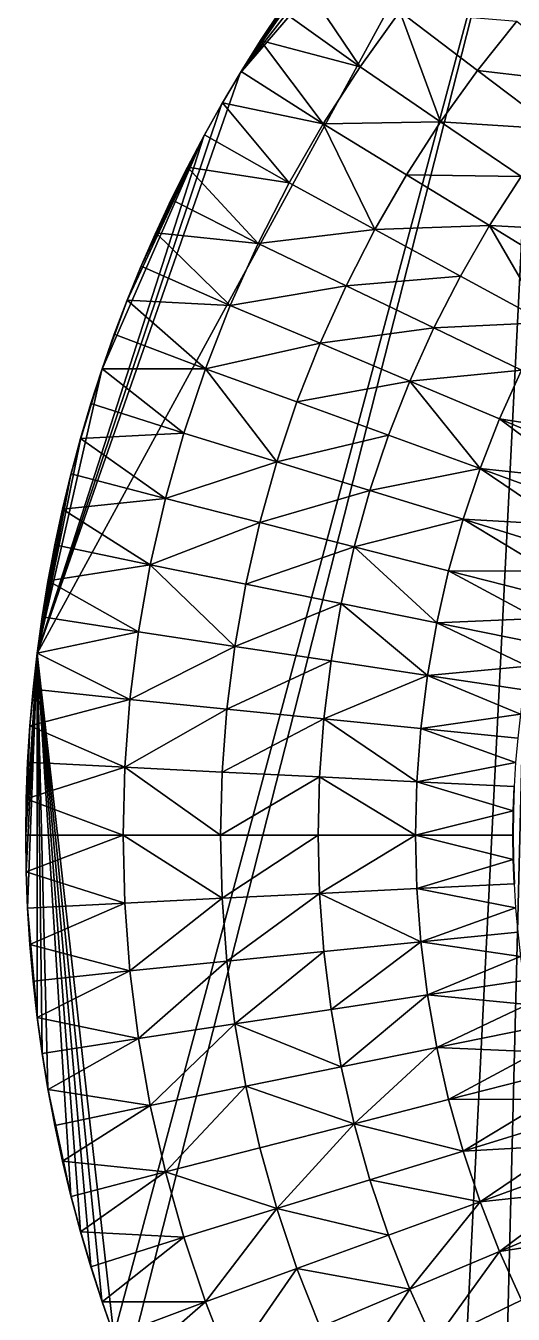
# Model space of a CAD drawing. Header units: millimetres. Extents: x -3750 to 5350, y -3750 to 3750.
# Drawn here: x -3750 to -2499, y -1229 to 2077 of the extents above; entities that cross this region are included whole.
import ezdxf

# ---------------------------------------------------------------- set-up
doc = ezdxf.new("R2010")
doc.units = ezdxf.units.MM
doc.header["$MEASUREMENT"] = 0
doc.layers.add('MESH_3D', color=2, linetype='CONTINUOUS')

msp = doc.modelspace()

# ---------------------------------------------------------------- linework, layer by layer
at = {"layer": 'MESH_3D'}
for points in [[(-2410.5, 2872.7, 32500), (-3199.8, 1955.4, 32500), (-3720.9, 466.3, 32500)], [(-2410.5, 2872.7, 32500), (-3720.9, 466.3, 32500), (-3523.8, -1282.6, 32500)], [(-2410.5, 2872.7, 32500), (-3523.8, -1282.6, 32500), (-3490.8, -1370, 32500)], [(-2410.5, 2872.7, 32500), (-3490.8, -1370, 32500), (-2684.5, -2618.4, 32500)], [(-2410.5, 2872.7, 32500), (-2684.5, 2618.4, 32500), (-3199.8, 1955.4, 32500)], [(-2410.5, 2872.7, 32500), (-2684.5, -2618.4, 32500), (-2550.6, -2748.9, 32500)], [(-2410.5, 2872.7, 32500), (-2550.6, -2748.9, 32500), (-2264.3, -2989.2, 32500)], [(-2684.5, 2618.4, 32500), (-2931.9, 2338.1, 32500), (-3199.8, 1955.4, 32500)], [(-2931.9, 2338.1, 32500), (-3044.8, 2189, 32500), (-3199.8, 1955.4, 32500)], [(-3044.8, 2189, 32500), (-3150.1, 2034.5, 32500), (-3199.8, 1955.4, 32500)], [(-3044.8, 2189, 32500), (-3098.4, 2112.5, 32500), (-3150.1, 2034.5, 32500)], [(-2891.8, 1971.6, 24800), (-3095.3, 2117, 25000), (-3041.4, 2193.7, 25000)], [(-2891.8, 1971.6, 24800), (-3041.4, 2193.7, 25000), (-2790, 2113.3, 24800)], [(-2891.8, 1971.6, 24800), (-3147.3, 2038.9, 25000), (-3095.3, 2117, 25000)], [(-3098.4, 2112.5, 32500), (-3095.3, 2117, 25000), (-3147.3, 2038.9, 25000)], [(-3150.1, 2034.5, 32500), (-3098.4, 2112.5, 32500), (-3147.3, 2038.9, 25000)], [(-2891.8, 1971.6, 24800), (-2790, 2113.3, 24800), (-2685.3, 1830.8, 24600)], [(-2790, 2113.3, 24800), (-2489.6, 2089.1, 24600), (-2590.7, 1962.4, 24600)], [(-2790, 2113.3, 24800), (-2590.7, 1962.4, 24600), (-2685.3, 1830.8, 24600)], [(-2590.7, 1962.4, 24600), (-2489.6, 2089.1, 24600), (-2298.1, 1928.4, 24400)], [(-3199.8, 1955.4, 32500), (-3150.1, 2034.5, 32500), (-3197.2, 1959.7, 25000)], [(-2986.5, 1825, 24800), (-3197.2, 1959.7, 25000), (-3147.3, 2038.9, 25000)], [(-3150.1, 2034.5, 32500), (-3147.3, 2038.9, 25000), (-3197.2, 1959.7, 25000)], [(-2986.5, 1825, 24800), (-3147.3, 2038.9, 25000), (-2891.8, 1971.6, 24800)], [(-3199.8, 1955.4, 32500), (-3247.6, 1875, 32500), (-3720.9, 466.3, 32500)], [(-3247.6, 1875, 32500), (-3199.8, 1955.4, 32500), (-3245.2, 1879.1, 25000)], [(-2986.5, 1825, 24800), (-3245.2, 1879.1, 25000), (-3197.2, 1959.7, 25000)], [(-3199.8, 1955.4, 32500), (-3197.2, 1959.7, 25000), (-3245.2, 1879.1, 25000)], [(-2986.5, 1825, 24800), (-2891.8, 1971.6, 24800), (-2685.3, 1830.8, 24600)], [(-2685.3, 1830.8, 24600), (-2590.7, 1962.4, 24600), (-2391.4, 1811.4, 24400)], [(-2590.7, 1962.4, 24600), (-2298.1, 1928.4, 24400), (-2391.4, 1811.4, 24400)], [(-3247.6, 1875, 32500), (-3293.3, 1793.5, 32500), (-3720.9, 466.3, 32500)], [(-3293.3, 1793.5, 32500), (-3247.6, 1875, 32500), (-3291.2, 1797.4, 25000)], [(-3073.8, 1673.9, 24800), (-3291.2, 1797.4, 25000), (-3245.2, 1879.1, 25000)], [(-3247.6, 1875, 32500), (-3245.2, 1879.1, 25000), (-3291.2, 1797.4, 25000)], [(-3073.8, 1673.9, 24800), (-3245.2, 1879.1, 25000), (-2986.5, 1825, 24800)], [(-3073.8, 1673.9, 24800), (-2986.5, 1825, 24800), (-2854.2, 1554.3, 24600)], [(-2986.5, 1825, 24800), (-2685.3, 1830.8, 24600), (-2773.2, 1694.7, 24600)], [(-2986.5, 1825, 24800), (-2773.2, 1694.7, 24600), (-2854.2, 1554.3, 24600)], [(-2773.2, 1694.7, 24600), (-2685.3, 1830.8, 24600), (-2478.7, 1690, 24400)], [(-2685.3, 1830.8, 24600), (-2391.4, 1811.4, 24400), (-2478.7, 1690, 24400)], [(-3293.3, 1793.5, 32500), (-3554.7, 1194.3, 32500), (-3720.9, 466.3, 32500)], [(-3293.3, 1793.5, 32500), (-3490.8, 1370, 32500), (-3554.7, 1194.3, 32500)], [(-3293.3, 1793.5, 32500), (-3455.5, 1456.6, 32500), (-3490.8, 1370, 32500)], [(-3293.3, 1793.5, 32500), (-3337, 1710.8, 32500), (-3455.5, 1456.6, 32500)], [(-3337, 1710.8, 32500), (-3293.3, 1793.5, 32500), (-3335, 1714.6, 25000)], [(-3073.8, 1673.9, 24800), (-3335, 1714.6, 25000), (-3291.2, 1797.4, 25000)], [(-3293.3, 1793.5, 32500), (-3291.2, 1797.4, 25000), (-3335, 1714.6, 25000)], [(-3337, 1710.8, 32500), (-3378.6, 1627.1, 32500), (-3455.5, 1456.6, 32500)], [(-3378.6, 1627.1, 32500), (-3337, 1710.8, 32500), (-3376.9, 1630.8, 25000)], [(-3153.4, 1518.6, 24800), (-3376.9, 1630.8, 25000), (-3335, 1714.6, 25000)], [(-3337, 1710.8, 32500), (-3335, 1714.6, 25000), (-3376.9, 1630.8, 25000)], [(-3153.4, 1518.6, 24800), (-3335, 1714.6, 25000), (-3073.8, 1673.9, 24800)], [(-2854.2, 1554.3, 24600), (-2773.2, 1694.7, 24600), (-2559.9, 1564.3, 24400)], [(-2773.2, 1694.7, 24600), (-2478.7, 1690, 24400), (-2559.9, 1564.3, 24400)], [(-2559.9, 1564.3, 24400), (-2478.7, 1690, 24400), (-2272.2, 1549.1, 24200)], [(-3153.4, 1518.6, 24800), (-3073.8, 1673.9, 24800), (-2854.2, 1554.3, 24600)], [(-3378.6, 1627.1, 32500), (-3418.1, 1542.3, 32500), (-3455.5, 1456.6, 32500)], [(-3418.1, 1542.3, 32500), (-3378.6, 1627.1, 32500), (-3416.6, 1545.9, 25000)], [(-3153.4, 1518.6, 24800), (-3416.6, 1545.9, 25000), (-3376.9, 1630.8, 25000)], [(-3378.6, 1627.1, 32500), (-3376.9, 1630.8, 25000), (-3416.6, 1545.9, 25000)], [(-3153.4, 1518.6, 24800), (-2854.2, 1554.3, 24600), (-2928.1, 1410.1, 24600)], [(-2928.1, 1410.1, 24600), (-2854.2, 1554.3, 24600), (-2634.7, 1434.8, 24400)], [(-2854.2, 1554.3, 24600), (-2559.9, 1564.3, 24400), (-2634.7, 1434.8, 24400)], [(-2634.7, 1434.8, 24400), (-2559.9, 1564.3, 24400), (-2415.1, 1315.2, 24200)], [(-2559.9, 1564.3, 24400), (-2346.5, 1433.9, 24200), (-2415.1, 1315.2, 24200)], [(-2559.9, 1564.3, 24400), (-2272.2, 1549.1, 24200), (-2346.5, 1433.9, 24200)], [(-3455.5, 1456.6, 32500), (-3418.1, 1542.3, 32500), (-3454.1, 1460, 25000)], [(-3225.2, 1359.5, 24800), (-3454.1, 1460, 25000), (-3416.6, 1545.9, 25000)], [(-3418.1, 1542.3, 32500), (-3416.6, 1545.9, 25000), (-3454.1, 1460, 25000)], [(-3225.2, 1359.5, 24800), (-3416.6, 1545.9, 25000), (-3153.4, 1518.6, 24800)], [(-3225.2, 1359.5, 24800), (-3153.4, 1518.6, 24800), (-2928.1, 1410.1, 24600)], [(-3490.8, 1370, 32500), (-3455.5, 1456.6, 32500), (-3489.5, 1373.2, 25000)], [(-3225.2, 1359.5, 24800), (-3489.5, 1373.2, 25000), (-3454.1, 1460, 25000)], [(-3455.5, 1456.6, 32500), (-3454.1, 1460, 25000), (-3489.5, 1373.2, 25000)], [(-2928.1, 1410.1, 24600), (-2634.7, 1434.8, 24400), (-2702.9, 1301.7, 24400)], [(-2702.9, 1301.7, 24400), (-2634.7, 1434.8, 24400), (-2415.1, 1315.2, 24200)], [(-3225.2, 1359.5, 24800), (-2928.1, 1410.1, 24600), (-2994.8, 1262.4, 24600)], [(-2994.8, 1262.4, 24600), (-2928.1, 1410.1, 24600), (-2702.9, 1301.7, 24400)], [(-3490.8, 1370, 32500), (-3523.8, 1282.6, 32500), (-3554.7, 1194.3, 32500)], [(-3523.8, 1282.6, 32500), (-3490.8, 1370, 32500), (-3522.8, 1285.6, 25000)], [(-3288.9, 1197.1, 24800), (-3522.8, 1285.6, 25000), (-3489.5, 1373.2, 25000)], [(-3490.8, 1370, 32500), (-3489.5, 1373.2, 25000), (-3522.8, 1285.6, 25000)], [(-3288.9, 1197.1, 24800), (-3489.5, 1373.2, 25000), (-3225.2, 1359.5, 24800)], [(-3288.9, 1197.1, 24800), (-3225.2, 1359.5, 24800), (-2994.8, 1262.4, 24600)], [(-2994.8, 1262.4, 24600), (-2702.9, 1301.7, 24400), (-2764.4, 1165.3, 24400)], [(-2764.4, 1165.3, 24400), (-2702.9, 1301.7, 24400), (-2477.7, 1193.2, 24200)], [(-2702.9, 1301.7, 24400), (-2415.1, 1315.2, 24200), (-2477.7, 1193.2, 24200)], [(-3554.7, 1194.3, 32500), (-3523.8, 1282.6, 32500), (-3553.8, 1197.1, 25000)], [(-3288.9, 1197.1, 24800), (-3553.8, 1197.1, 25000), (-3522.8, 1285.6, 25000)], [(-3523.8, 1282.6, 32500), (-3522.8, 1285.6, 25000), (-3553.8, 1197.1, 25000)], [(-3288.9, 1197.1, 24800), (-2994.8, 1262.4, 24600), (-3054, 1111.6, 24600)], [(-3054, 1111.6, 24600), (-2994.8, 1262.4, 24600), (-2764.4, 1165.3, 24400)], [(-3554.7, 1194.3, 32500), (-3609.8, 1015.7, 32500), (-3720.9, 466.3, 32500)], [(-3554.7, 1194.3, 32500), (-3583.4, 1105.3, 32500), (-3609.8, 1015.7, 32500)], [(-3583.4, 1105.3, 32500), (-3554.7, 1194.3, 32500), (-3582.6, 1107.9, 25000)], [(-3344.5, 1031.6, 24800), (-3582.6, 1107.9, 25000), (-3553.8, 1197.1, 25000)], [(-3554.7, 1194.3, 32500), (-3553.8, 1197.1, 25000), (-3582.6, 1107.9, 25000)], [(-3344.5, 1031.6, 24800), (-3553.8, 1197.1, 25000), (-3288.9, 1197.1, 24800)], [(-3344.5, 1031.6, 24800), (-3288.9, 1197.1, 24800), (-3105.6, 958, 24600)], [(-3288.9, 1197.1, 24800), (-3054, 1111.6, 24600), (-3105.6, 958, 24600)], [(-2764.4, 1165.3, 24400), (-2477.7, 1193.2, 24200), (-2534.1, 1068.2, 24200)], [(-2534.1, 1068.2, 24200), (-2477.7, 1193.2, 24200), (-2278.8, 1028.2, 24000)], [(-3054, 1111.6, 24600), (-2764.4, 1165.3, 24400), (-2819.1, 1026.1, 24400)], [(-2819.1, 1026.1, 24400), (-2764.4, 1165.3, 24400), (-2584.2, 940.6, 24200)], [(-2764.4, 1165.3, 24400), (-2534.1, 1068.2, 24200), (-2584.2, 940.6, 24200)], [(-3609.8, 1015.7, 32500), (-3583.4, 1105.3, 32500), (-3609.2, 1018.1, 25000)], [(-3344.5, 1031.6, 24800), (-3609.2, 1018.1, 25000), (-3582.6, 1107.9, 25000)], [(-3583.4, 1105.3, 32500), (-3582.6, 1107.9, 25000), (-3609.2, 1018.1, 25000)], [(-3105.6, 958, 24600), (-3054, 1111.6, 24600), (-2819.1, 1026.1, 24400)], [(-2584.2, 940.6, 24200), (-2534.1, 1068.2, 24200), (-2327.2, 913.4, 24000)], [(-2534.1, 1068.2, 24200), (-2278.8, 1028.2, 24000), (-2303.7, 971.1, 24000)], [(-2534.1, 1068.2, 24200), (-2303.7, 971.1, 24000), (-2327.2, 913.4, 24000)], [(-3391.8, 863.7, 24800), (-3609.2, 1018.1, 25000), (-3344.5, 1031.6, 24800)], [(-3391.8, 863.7, 24800), (-3344.5, 1031.6, 24800), (-3105.6, 958, 24600)], [(-3105.6, 958, 24600), (-2819.1, 1026.1, 24400), (-2866.7, 884.3, 24400)], [(-2866.7, 884.3, 24400), (-2819.1, 1026.1, 24400), (-2584.2, 940.6, 24200)], [(-3609.8, 1015.7, 32500), (-3634, 925.3, 32500), (-3720.9, 466.3, 32500)], [(-3634, 925.3, 32500), (-3609.8, 1015.7, 32500), (-3633.5, 927.5, 25000)], [(-3391.8, 863.7, 24800), (-3633.5, 927.5, 25000), (-3609.2, 1018.1, 25000)], [(-3609.8, 1015.7, 32500), (-3609.2, 1018.1, 25000), (-3633.5, 927.5, 25000)], [(-3391.8, 863.7, 24800), (-3655.5, 836.4, 25000), (-3633.5, 927.5, 25000)], [(-3634, 925.3, 32500), (-3633.5, 927.5, 25000), (-3655.5, 836.4, 25000)], [(-3391.8, 863.7, 24800), (-3105.6, 958, 24600), (-3149.5, 802, 24600)], [(-3149.5, 802, 24600), (-3105.6, 958, 24600), (-2866.7, 884.3, 24400)], [(-2866.7, 884.3, 24400), (-2584.2, 940.6, 24200), (-2627.8, 810.6, 24200)], [(-2627.8, 810.6, 24200), (-2584.2, 940.6, 24200), (-2369.8, 796.2, 24000)], [(-2584.2, 940.6, 24200), (-2327.2, 913.4, 24000), (-2349.2, 855.1, 24000)], [(-2584.2, 940.6, 24200), (-2349.2, 855.1, 24000), (-2369.8, 796.2, 24000)], [(-3634, 925.3, 32500), (-3708.1, 558.9, 32500), (-3720.9, 466.3, 32500)], [(-3634, 925.3, 32500), (-3675.6, 743, 32500), (-3708.1, 558.9, 32500)], [(-3634, 925.3, 32500), (-3656, 834.5, 32500), (-3675.6, 743, 32500)], [(-3656, 834.5, 32500), (-3634, 925.3, 32500), (-3655.5, 836.4, 25000)], [(-3430.6, 693.5, 24800), (-3655.5, 836.4, 25000), (-3391.8, 863.7, 24800)], [(-3430.6, 693.5, 24800), (-3391.8, 863.7, 24800), (-3149.5, 802, 24600)], [(-3149.5, 802, 24600), (-2866.7, 884.3, 24400), (-2907.2, 740.3, 24400)], [(-2907.2, 740.3, 24400), (-2866.7, 884.3, 24400), (-2627.8, 810.6, 24200)], [(-3675.6, 743, 32500), (-3656, 834.5, 32500), (-3675.3, 744.8, 25000)], [(-3430.6, 693.5, 24800), (-3675.3, 744.8, 25000), (-3655.5, 836.4, 25000)], [(-3656, 834.5, 32500), (-3655.5, 836.4, 25000), (-3675.3, 744.8, 25000)], [(-3430.6, 693.5, 24800), (-3149.5, 802, 24600), (-3185.6, 644, 24600)], [(-3185.6, 644, 24600), (-3149.5, 802, 24600), (-2907.2, 740.3, 24400)], [(-2907.2, 740.3, 24400), (-2627.8, 810.6, 24200), (-2665, 678.6, 24200)], [(-2665, 678.6, 24200), (-2627.8, 810.6, 24200), (-2406.6, 677.1, 24000)], [(-2627.8, 810.6, 24200), (-2369.8, 796.2, 24000), (-2388.9, 736.9, 24000)], [(-2627.8, 810.6, 24200), (-2388.9, 736.9, 24000), (-2406.6, 677.1, 24000)], [(-3675.6, 743, 32500), (-3693, 651.2, 32500), (-3708.1, 558.9, 32500)], [(-3693, 651.2, 32500), (-3675.6, 743, 32500), (-3692.8, 652.7, 25000)], [(-3430.6, 693.5, 24800), (-3692.8, 652.7, 25000), (-3675.3, 744.8, 25000)], [(-3675.6, 743, 32500), (-3675.3, 744.8, 25000), (-3692.8, 652.7, 25000)], [(-3185.6, 644, 24600), (-2907.2, 740.3, 24400), (-2940.5, 594.4, 24400)], [(-2940.5, 594.4, 24400), (-2907.2, 740.3, 24400), (-2695.5, 544.9, 24200)], [(-2907.2, 740.3, 24400), (-2665, 678.6, 24200), (-2695.5, 544.9, 24200)], [(-3460.9, 521.6, 24800), (-3692.8, 652.7, 25000), (-3430.6, 693.5, 24800)], [(-3460.9, 521.6, 24800), (-3430.6, 693.5, 24800), (-3213.7, 484.4, 24600)], [(-3430.6, 693.5, 24800), (-3185.6, 644, 24600), (-3213.7, 484.4, 24600)], [(-2695.5, 544.9, 24200), (-2665, 678.6, 24200), (-2437.3, 556.3, 24000)], [(-2665, 678.6, 24200), (-2406.6, 677.1, 24000), (-2422.7, 616.9, 24000)], [(-2665, 678.6, 24200), (-2422.7, 616.9, 24000), (-2437.3, 556.3, 24000)], [(-3708.1, 558.9, 32500), (-3693, 651.2, 32500), (-3707.9, 560.3, 25000)], [(-3460.9, 521.6, 24800), (-3707.9, 560.3, 25000), (-3692.8, 652.7, 25000)], [(-3693, 651.2, 32500), (-3692.8, 652.7, 25000), (-3707.9, 560.3, 25000)], [(-3213.7, 484.4, 24600), (-3185.6, 644, 24600), (-2940.5, 594.4, 24400)], [(-3213.7, 484.4, 24600), (-2940.5, 594.4, 24400), (-2966.5, 447.1, 24400)], [(-2966.5, 447.1, 24400), (-2940.5, 594.4, 24400), (-2719.3, 409.9, 24200)], [(-2940.5, 594.4, 24400), (-2695.5, 544.9, 24200), (-2719.3, 409.9, 24200)], [(-3720.9, 466.3, 32500), (-3708.1, 558.9, 32500), (-3720.8, 467.4, 25000)], [(-3460.9, 521.6, 24800), (-3720.8, 467.4, 25000), (-3707.9, 560.3, 25000)], [(-3708.1, 558.9, 32500), (-3707.9, 560.3, 25000), (-3720.8, 467.4, 25000)], [(-2719.3, 409.9, 24200), (-2695.5, 544.9, 24200), (-2462, 434.1, 24000)], [(-2695.5, 544.9, 24200), (-2437.3, 556.3, 24000), (-2450.4, 495.4, 24000)], [(-2695.5, 544.9, 24200), (-2450.4, 495.4, 24000), (-2462, 434.1, 24000)], [(-3482.6, 348.5, 24800), (-3720.8, 467.4, 25000), (-3460.9, 521.6, 24800)], [(-3482.6, 348.5, 24800), (-3460.9, 521.6, 24800), (-3213.7, 484.4, 24600)], [(-3720.9, 466.3, 32500), (-3750, 0, 32500), (-3748.8, -93.5, 32500)], [(-3720.9, 466.3, 32500), (-3739.5, 280.2, 32500), (-3750, 0, 32500)], [(-3720.9, 466.3, 32500), (-3748.8, -93.5, 32500), (-3745.3, -186.9, 32500)], [(-3720.9, 466.3, 32500), (-3745.3, -186.9, 32500), (-3720.9, -466.3, 32500)], [(-3720.9, 466.3, 32500), (-3731.4, 373.4, 32500), (-3739.5, 280.2, 32500)], [(-3731.4, 373.4, 32500), (-3720.9, 466.3, 32500), (-3731.3, 374.3, 25000)], [(-3482.6, 348.5, 24800), (-3731.3, 374.3, 25000), (-3720.8, 467.4, 25000)], [(-3720.9, 466.3, 32500), (-3720.8, 467.4, 25000), (-3731.3, 374.3, 25000)], [(-3720.9, 466.3, 32500), (-3720.9, -466.3, 32500), (-3708.1, -558.9, 32500)], [(-3720.9, 466.3, 32500), (-3708.1, -558.9, 32500), (-3693, -651.2, 32500)], [(-3720.9, 466.3, 32500), (-3693, -651.2, 32500), (-3634, -925.3, 32500)], [(-3720.9, 466.3, 32500), (-3634, -925.3, 32500), (-3609.8, -1015.7, 32500)], [(-3720.9, 466.3, 32500), (-3609.8, -1015.7, 32500), (-3583.4, -1105.3, 32500)], [(-3720.9, 466.3, 32500), (-3583.4, -1105.3, 32500), (-3554.7, -1194.3, 32500)], [(-3720.9, 466.3, 32500), (-3554.7, -1194.3, 32500), (-3523.8, -1282.6, 32500)], [(-3482.6, 348.5, 24800), (-3213.7, 484.4, 24600), (-3233.9, 323.6, 24600)], [(-3233.9, 323.6, 24600), (-3213.7, 484.4, 24600), (-2966.5, 447.1, 24400)], [(-3233.9, 323.6, 24600), (-2966.5, 447.1, 24400), (-2985.1, 298.7, 24400)], [(-2985.1, 298.7, 24400), (-2966.5, 447.1, 24400), (-2719.3, 409.9, 24200)], [(-2719.3, 409.9, 24200), (-2462, 434.1, 24000), (-2472.1, 372.6, 24000)], [(-2985.1, 298.7, 24400), (-2719.3, 409.9, 24200), (-2736.3, 273.8, 24200)], [(-2736.3, 273.8, 24200), (-2719.3, 409.9, 24200), (-2480.6, 310.9, 24000)], [(-2719.3, 409.9, 24200), (-2472.1, 372.6, 24000), (-2480.6, 310.9, 24000)], [(-3482.6, 348.5, 24800), (-3739.5, 280.9, 25000), (-3731.3, 374.3, 25000)], [(-3731.4, 373.4, 32500), (-3731.3, 374.3, 25000), (-3739.5, 280.9, 25000)], [(-3739.5, 280.2, 32500), (-3731.4, 373.4, 32500), (-3739.5, 280.9, 25000)], [(-3495.6, 174.5, 24800), (-3739.5, 280.9, 25000), (-3482.6, 348.5, 24800)], [(-3495.6, 174.5, 24800), (-3482.6, 348.5, 24800), (-3233.9, 323.6, 24600)], [(-3495.6, 174.5, 24800), (-3233.9, 323.6, 24600), (-3246, 162, 24600)], [(-3246, 162, 24600), (-3233.9, 323.6, 24600), (-2985.1, 298.7, 24400)], [(-3246, 162, 24600), (-2985.1, 298.7, 24400), (-2996.3, 149.5, 24400)], [(-2996.3, 149.5, 24400), (-2985.1, 298.7, 24400), (-2746.6, 137.1, 24200)], [(-2985.1, 298.7, 24400), (-2736.3, 273.8, 24200), (-2746.6, 137.1, 24200)], [(-2736.3, 273.8, 24200), (-2480.6, 310.9, 24000), (-2487.6, 248.9, 24000)], [(-3739.5, 280.2, 32500), (-3745.3, 186.9, 32500), (-3750, 0, 32500)], [(-3495.6, 174.5, 24800), (-3745.3, 187.4, 25000), (-3739.5, 280.9, 25000)], [(-3739.5, 280.2, 32500), (-3739.5, 280.9, 25000), (-3745.3, 187.4, 25000)], [(-3745.3, 186.9, 32500), (-3739.5, 280.2, 32500), (-3745.3, 187.4, 25000)], [(-2746.6, 137.1, 24200), (-2736.3, 273.8, 24200), (-2493, 186.8, 24000)], [(-2736.3, 273.8, 24200), (-2487.6, 248.9, 24000), (-2493, 186.8, 24000)], [(-3745.3, 186.9, 32500), (-3748.8, 93.5, 32500), (-3750, 0, 32500)], [(-3495.6, 174.5, 24800), (-3748.8, 93.7, 25000), (-3745.3, 187.4, 25000)], [(-3745.3, 186.9, 32500), (-3745.3, 187.4, 25000), (-3748.8, 93.7, 25000)], [(-3748.8, 93.5, 32500), (-3745.3, 186.9, 32500), (-3748.8, 93.7, 25000)], [(-3500, 0, 24800), (-3748.8, 93.7, 25000), (-3495.6, 174.5, 24800)], [(-3500, 0, 24800), (-3495.6, 174.5, 24800), (-3250, 0, 24600)], [(-3495.6, 174.5, 24800), (-3246, 162, 24600), (-3250, 0, 24600)], [(-2746.6, 137.1, 24200), (-2493, 186.8, 24000), (-2496.9, 124.6, 24000)], [(-3250, 0, 24600), (-3246, 162, 24600), (-2996.3, 149.5, 24400)], [(-3250, 0, 24600), (-2996.3, 149.5, 24400), (-3000, 0, 24400)], [(-3000, 0, 24400), (-2996.3, 149.5, 24400), (-2750, 0, 24200)], [(-2996.3, 149.5, 24400), (-2746.6, 137.1, 24200), (-2750, 0, 24200)], [(-2750, 0, 24200), (-2746.6, 137.1, 24200), (-2499.2, 62.3, 24000)], [(-2746.6, 137.1, 24200), (-2496.9, 124.6, 24000), (-2499.2, 62.3, 24000)], [(-2498, 62.3, -38.4), (-2499.2, 62.3), (-2496.9, 124.6)], [(-2499.2, 62.3, 24000), (-2496.9, 124.6), (-2499.2, 62.3)], [(-2499.2, 62.3, 24000), (-2496.9, 124.6, 24000), (-2496.9, 124.6)], [(-3500, 0, 24800), (-3750, 0, 25000), (-3748.8, 93.7, 25000)], [(-3748.8, 93.5, 32500), (-3748.8, 93.7, 25000), (-3750, 0, 25000)], [(-3750, 0, 32500), (-3748.8, 93.5, 32500), (-3750, 0, 25000)], [(-2750, 0, 24200), (-2499.2, 62.3, 24000), (-2500, 0, 24000)], [(-2498, 62.3, -38.4), (-2500, 0), (-2499.2, 62.3)], [(-2498.8, 0, -38.4), (-2500, 0), (-2498, 62.3, -38.4)], [(-2500, 0, 24000), (-2499.2, 62.3), (-2500, 0)], [(-2500, 0, 24000), (-2499.2, 62.3, 24000), (-2499.2, 62.3)], [(-3500, 0, 24800), (-3748.8, -93.7, 25000), (-3750, 0, 25000)], [(-3748.8, -93.5, 32500), (-3750, 0, 25000), (-3748.8, -93.7, 25000)], [(-3748.8, -93.5, 32500), (-3750, 0, 32500), (-3750, 0, 25000)], [(-3495.6, -174.5, 24800), (-3748.8, -93.7, 25000), (-3500, 0, 24800)], [(-3500, 0, 24800), (-3250, 0, 24600), (-3246, -162, 24600)], [(-3495.6, -174.5, 24800), (-3500, 0, 24800), (-3246, -162, 24600)], [(-3246, -162, 24600), (-3250, 0, 24600), (-3000, 0, 24400)], [(-3246, -162, 24600), (-3000, 0, 24400), (-2996.3, -149.5, 24400)], [(-2996.3, -149.5, 24400), (-3000, 0, 24400), (-2750, 0, 24200)], [(-2996.3, -149.5, 24400), (-2750, 0, 24200), (-2746.6, -137.1, 24200)], [(-2750, 0, 24200), (-2500, 0, 24000), (-2499.2, -62.3, 24000)], [(-2746.6, -137.1, 24200), (-2750, 0, 24200), (-2499.2, -62.3, 24000)], [(-2498, -62.3, -38.4), (-2500, 0), (-2498.8, 0, -38.4)], [(-2498, -62.3, -38.4), (-2499.2, -62.3), (-2500, 0)], [(-2500, 0, 24000), (-2500, 0), (-2499.2, -62.3)], [(-2499.2, -62.3, 24000), (-2500, 0, 24000), (-2499.2, -62.3)], [(-2746.6, -137.1, 24200), (-2499.2, -62.3, 24000), (-2496.9, -124.6, 24000)], [(-2495.7, -124.6, -38.4), (-2499.2, -62.3), (-2498, -62.3, -38.4)], [(-2495.7, -124.6, -38.4), (-2496.9, -124.6), (-2499.2, -62.3)], [(-2496.9, -124.6, 24000), (-2499.2, -62.3), (-2496.9, -124.6)], [(-2496.9, -124.6, 24000), (-2499.2, -62.3, 24000), (-2499.2, -62.3)], [(-3745.3, -186.9, 32500), (-3748.8, -93.5, 32500), (-3748.8, -93.7, 25000)], [(-3495.6, -174.5, 24800), (-3745.3, -187.4, 25000), (-3748.8, -93.7, 25000)], [(-3745.3, -186.9, 32500), (-3748.8, -93.7, 25000), (-3745.3, -187.4, 25000)], [(-2746.6, -137.1, 24200), (-2496.9, -124.6, 24000), (-2493, -186.8, 24000)], [(-3482.6, -348.5, 24800), (-3495.6, -174.5, 24800), (-3246, -162, 24600)], [(-3482.6, -348.5, 24800), (-3246, -162, 24600), (-3233.9, -323.6, 24600)], [(-3233.9, -323.6, 24600), (-3246, -162, 24600), (-2996.3, -149.5, 24400)], [(-3233.9, -323.6, 24600), (-2996.3, -149.5, 24400), (-2985.1, -298.7, 24400)], [(-2996.3, -149.5, 24400), (-2746.6, -137.1, 24200), (-2736.3, -273.8, 24200)], [(-2985.1, -298.7, 24400), (-2996.3, -149.5, 24400), (-2736.3, -273.8, 24200)], [(-2736.3, -273.8, 24200), (-2746.6, -137.1, 24200), (-2493, -186.8, 24000)], [(-3495.6, -174.5, 24800), (-3739.5, -280.9, 25000), (-3745.3, -187.4, 25000)], [(-3739.5, -280.2, 32500), (-3745.3, -186.9, 32500), (-3745.3, -187.4, 25000)], [(-3745.3, -186.9, 32500), (-3739.5, -280.2, 32500), (-3731.4, -373.4, 32500)], [(-3745.3, -186.9, 32500), (-3731.4, -373.4, 32500), (-3720.9, -466.3, 32500)], [(-3739.5, -280.2, 32500), (-3745.3, -187.4, 25000), (-3739.5, -280.9, 25000)], [(-3482.6, -348.5, 24800), (-3739.5, -280.9, 25000), (-3495.6, -174.5, 24800)], [(-2736.3, -273.8, 24200), (-2493, -186.8, 24000), (-2487.6, -248.9, 24000)], [(-2736.3, -273.8, 24200), (-2487.6, -248.9, 24000), (-2480.6, -310.9, 24000)], [(-3731.4, -373.4, 32500), (-3739.5, -280.2, 32500), (-3739.5, -280.9, 25000)], [(-3482.6, -348.5, 24800), (-3731.3, -374.3, 25000), (-3739.5, -280.9, 25000)], [(-3731.4, -373.4, 32500), (-3739.5, -280.9, 25000), (-3731.3, -374.3, 25000)], [(-2966.5, -447.1, 24400), (-2985.1, -298.7, 24400), (-2736.3, -273.8, 24200)], [(-2966.5, -447.1, 24400), (-2736.3, -273.8, 24200), (-2719.3, -409.9, 24200)], [(-2719.3, -409.9, 24200), (-2736.3, -273.8, 24200), (-2480.6, -310.9, 24000)], [(-3460.9, -521.6, 24800), (-3482.6, -348.5, 24800), (-3233.9, -323.6, 24600)], [(-3460.9, -521.6, 24800), (-3233.9, -323.6, 24600), (-3213.7, -484.4, 24600)], [(-3213.7, -484.4, 24600), (-3233.9, -323.6, 24600), (-2985.1, -298.7, 24400)], [(-3213.7, -484.4, 24600), (-2985.1, -298.7, 24400), (-2966.5, -447.1, 24400)], [(-2719.3, -409.9, 24200), (-2480.6, -310.9, 24000), (-2472.1, -372.6, 24000)], [(-3482.6, -348.5, 24800), (-3720.8, -467.4, 25000), (-3731.3, -374.3, 25000)], [(-3460.9, -521.6, 24800), (-3720.8, -467.4, 25000), (-3482.6, -348.5, 24800)], [(-3720.9, -466.3, 32500), (-3731.4, -373.4, 32500), (-3731.3, -374.3, 25000)], [(-3720.9, -466.3, 32500), (-3731.3, -374.3, 25000), (-3720.8, -467.4, 25000)], [(-2719.3, -409.9, 24200), (-2472.1, -372.6, 24000), (-2462, -434.1, 24000)], [(-2940.5, -594.4, 24400), (-2966.5, -447.1, 24400), (-2719.3, -409.9, 24200)], [(-2940.5, -594.4, 24400), (-2719.3, -409.9, 24200), (-2695.5, -544.9, 24200)], [(-2695.5, -544.9, 24200), (-2719.3, -409.9, 24200), (-2462, -434.1, 24000)], [(-3213.7, -484.4, 24600), (-2966.5, -447.1, 24400), (-2940.5, -594.4, 24400)], [(-2695.5, -544.9, 24200), (-2462, -434.1, 24000), (-2450.4, -495.4, 24000)], [(-3708.1, -558.9, 32500), (-3720.9, -466.3, 32500), (-3720.8, -467.4, 25000)], [(-3460.9, -521.6, 24800), (-3707.9, -560.3, 25000), (-3720.8, -467.4, 25000)], [(-3708.1, -558.9, 32500), (-3720.8, -467.4, 25000), (-3707.9, -560.3, 25000)], [(-3430.6, -693.5, 24800), (-3460.9, -521.6, 24800), (-3213.7, -484.4, 24600)], [(-3430.6, -693.5, 24800), (-3213.7, -484.4, 24600), (-3185.6, -644, 24600)], [(-3185.6, -644, 24600), (-3213.7, -484.4, 24600), (-2940.5, -594.4, 24400)], [(-2695.5, -544.9, 24200), (-2450.4, -495.4, 24000), (-2437.3, -556.3, 24000)], [(-3460.9, -521.6, 24800), (-3692.8, -652.7, 25000), (-3707.9, -560.3, 25000)], [(-3430.6, -693.5, 24800), (-3692.8, -652.7, 25000), (-3460.9, -521.6, 24800)], [(-3693, -651.2, 32500), (-3708.1, -558.9, 32500), (-3707.9, -560.3, 25000)], [(-3693, -651.2, 32500), (-3707.9, -560.3, 25000), (-3692.8, -652.7, 25000)], [(-2907.2, -740.3, 24400), (-2940.5, -594.4, 24400), (-2695.5, -544.9, 24200)], [(-2907.2, -740.3, 24400), (-2695.5, -544.9, 24200), (-2665, -678.6, 24200)], [(-2665, -678.6, 24200), (-2695.5, -544.9, 24200), (-2437.3, -556.3, 24000)], [(-2665, -678.6, 24200), (-2437.3, -556.3, 24000), (-2422.7, -616.9, 24000)], [(-3185.6, -644, 24600), (-2940.5, -594.4, 24400), (-2907.2, -740.3, 24400)], [(-2665, -678.6, 24200), (-2422.7, -616.9, 24000), (-2406.6, -677.1, 24000)], [(-3675.6, -743, 32500), (-3693, -651.2, 32500), (-3692.8, -652.7, 25000)], [(-3693, -651.2, 32500), (-3675.6, -743, 32500), (-3656, -834.5, 32500)], [(-3693, -651.2, 32500), (-3656, -834.5, 32500), (-3634, -925.3, 32500)], [(-3430.6, -693.5, 24800), (-3675.3, -744.8, 25000), (-3692.8, -652.7, 25000)], [(-3675.6, -743, 32500), (-3692.8, -652.7, 25000), (-3675.3, -744.8, 25000)], [(-3391.8, -863.7, 24800), (-3430.6, -693.5, 24800), (-3185.6, -644, 24600)], [(-3391.8, -863.7, 24800), (-3185.6, -644, 24600), (-3149.5, -802, 24600)], [(-3149.5, -802, 24600), (-3185.6, -644, 24600), (-2907.2, -740.3, 24400)], [(-3430.6, -693.5, 24800), (-3655.5, -836.4, 25000), (-3675.3, -744.8, 25000)], [(-3391.8, -863.7, 24800), (-3655.5, -836.4, 25000), (-3430.6, -693.5, 24800)], [(-2907.2, -740.3, 24400), (-2665, -678.6, 24200), (-2627.8, -810.6, 24200)], [(-2627.8, -810.6, 24200), (-2665, -678.6, 24200), (-2406.6, -677.1, 24000)], [(-2627.8, -810.6, 24200), (-2406.6, -677.1, 24000), (-2388.9, -736.9, 24000)], [(-3656, -834.5, 32500), (-3675.6, -743, 32500), (-3675.3, -744.8, 25000)], [(-3656, -834.5, 32500), (-3675.3, -744.8, 25000), (-3655.5, -836.4, 25000)], [(-3105.6, -958, 24600), (-3149.5, -802, 24600), (-2907.2, -740.3, 24400)], [(-3105.6, -958, 24600), (-2907.2, -740.3, 24400), (-2866.7, -884.3, 24400)], [(-2866.7, -884.3, 24400), (-2907.2, -740.3, 24400), (-2627.8, -810.6, 24200)], [(-2627.8, -810.6, 24200), (-2388.9, -736.9, 24000), (-2369.8, -796.2, 24000)], [(-3391.8, -863.7, 24800), (-3149.5, -802, 24600), (-3105.6, -958, 24600)], [(-2866.7, -884.3, 24400), (-2627.8, -810.6, 24200), (-2584.2, -940.6, 24200)], [(-2584.2, -940.6, 24200), (-2627.8, -810.6, 24200), (-2369.8, -796.2, 24000)], [(-2584.2, -940.6, 24200), (-2369.8, -796.2, 24000), (-2349.2, -855.1, 24000)], [(-3634, -925.3, 32500), (-3656, -834.5, 32500), (-3655.5, -836.4, 25000)], [(-3391.8, -863.7, 24800), (-3633.5, -927.5, 25000), (-3655.5, -836.4, 25000)], [(-3634, -925.3, 32500), (-3655.5, -836.4, 25000), (-3633.5, -927.5, 25000)], [(-2584.2, -940.6, 24200), (-2349.2, -855.1, 24000), (-2327.2, -913.4, 24000)], [(-3391.8, -863.7, 24800), (-3609.2, -1018.1, 25000), (-3633.5, -927.5, 25000)], [(-3344.5, -1031.6, 24800), (-3609.2, -1018.1, 25000), (-3391.8, -863.7, 24800)], [(-3344.5, -1031.6, 24800), (-3391.8, -863.7, 24800), (-3105.6, -958, 24600)], [(-3105.6, -958, 24600), (-2866.7, -884.3, 24400), (-2819.1, -1026.1, 24400)], [(-2819.1, -1026.1, 24400), (-2866.7, -884.3, 24400), (-2584.2, -940.6, 24200)], [(-3609.8, -1015.7, 32500), (-3634, -925.3, 32500), (-3633.5, -927.5, 25000)], [(-2534.1, -1068.2, 24200), (-2584.2, -940.6, 24200), (-2327.2, -913.4, 24000)], [(-2534.1, -1068.2, 24200), (-2327.2, -913.4, 24000), (-2303.7, -971.1, 24000)], [(-3609.8, -1015.7, 32500), (-3633.5, -927.5, 25000), (-3609.2, -1018.1, 25000)], [(-3288.9, -1197.1, 24800), (-3344.5, -1031.6, 24800), (-3105.6, -958, 24600)], [(-3288.9, -1197.1, 24800), (-3105.6, -958, 24600), (-3054, -1111.6, 24600)], [(-3054, -1111.6, 24600), (-3105.6, -958, 24600), (-2819.1, -1026.1, 24400)], [(-2764.4, -1165.3, 24400), (-2819.1, -1026.1, 24400), (-2584.2, -940.6, 24200)], [(-2764.4, -1165.3, 24400), (-2584.2, -940.6, 24200), (-2534.1, -1068.2, 24200)], [(-2534.1, -1068.2, 24200), (-2303.7, -971.1, 24000), (-2278.8, -1028.2, 24000)], [(-3583.4, -1105.3, 32500), (-3609.8, -1015.7, 32500), (-3609.2, -1018.1, 25000)], [(-3344.5, -1031.6, 24800), (-3582.6, -1107.9, 25000), (-3609.2, -1018.1, 25000)], [(-3583.4, -1105.3, 32500), (-3609.2, -1018.1, 25000), (-3582.6, -1107.9, 25000)], [(-3344.5, -1031.6, 24800), (-3553.8, -1197.1, 25000), (-3582.6, -1107.9, 25000)], [(-3288.9, -1197.1, 24800), (-3553.8, -1197.1, 25000), (-3344.5, -1031.6, 24800)], [(-3054, -1111.6, 24600), (-2819.1, -1026.1, 24400), (-2764.4, -1165.3, 24400)], [(-2477.7, -1193.2, 24200), (-2534.1, -1068.2, 24200), (-2278.8, -1028.2, 24000)], [(-2702.9, -1301.7, 24400), (-2764.4, -1165.3, 24400), (-2534.1, -1068.2, 24200)], [(-2702.9, -1301.7, 24400), (-2534.1, -1068.2, 24200), (-2477.7, -1193.2, 24200)], [(-3554.7, -1194.3, 32500), (-3583.4, -1105.3, 32500), (-3582.6, -1107.9, 25000)], [(-3554.7, -1194.3, 32500), (-3582.6, -1107.9, 25000), (-3553.8, -1197.1, 25000)], [(-3225.2, -1359.5, 24800), (-3288.9, -1197.1, 24800), (-3054, -1111.6, 24600)], [(-3225.2, -1359.5, 24800), (-3054, -1111.6, 24600), (-2994.8, -1262.4, 24600)], [(-2994.8, -1262.4, 24600), (-3054, -1111.6, 24600), (-2764.4, -1165.3, 24400)], [(-2928.1, -1410.1, 24600), (-2994.8, -1262.4, 24600), (-2764.4, -1165.3, 24400)], [(-2928.1, -1410.1, 24600), (-2764.4, -1165.3, 24400), (-2702.9, -1301.7, 24400)], [(-3523.8, -1282.6, 32500), (-3554.7, -1194.3, 32500), (-3553.8, -1197.1, 25000)], [(-3288.9, -1197.1, 24800), (-3522.8, -1285.6, 25000), (-3553.8, -1197.1, 25000)], [(-3523.8, -1282.6, 32500), (-3553.8, -1197.1, 25000), (-3522.8, -1285.6, 25000)], [(-3288.9, -1197.1, 24800), (-3489.5, -1373.2, 25000), (-3522.8, -1285.6, 25000)], [(-3225.2, -1359.5, 24800), (-3489.5, -1373.2, 25000), (-3288.9, -1197.1, 24800)], [(-2702.9, -1301.7, 24400), (-2477.7, -1193.2, 24200), (-2415.1, -1315.2, 24200)]]:
    msp.add_3dface(points, dxfattribs=at)

doc.saveas('drawing.dxf')
